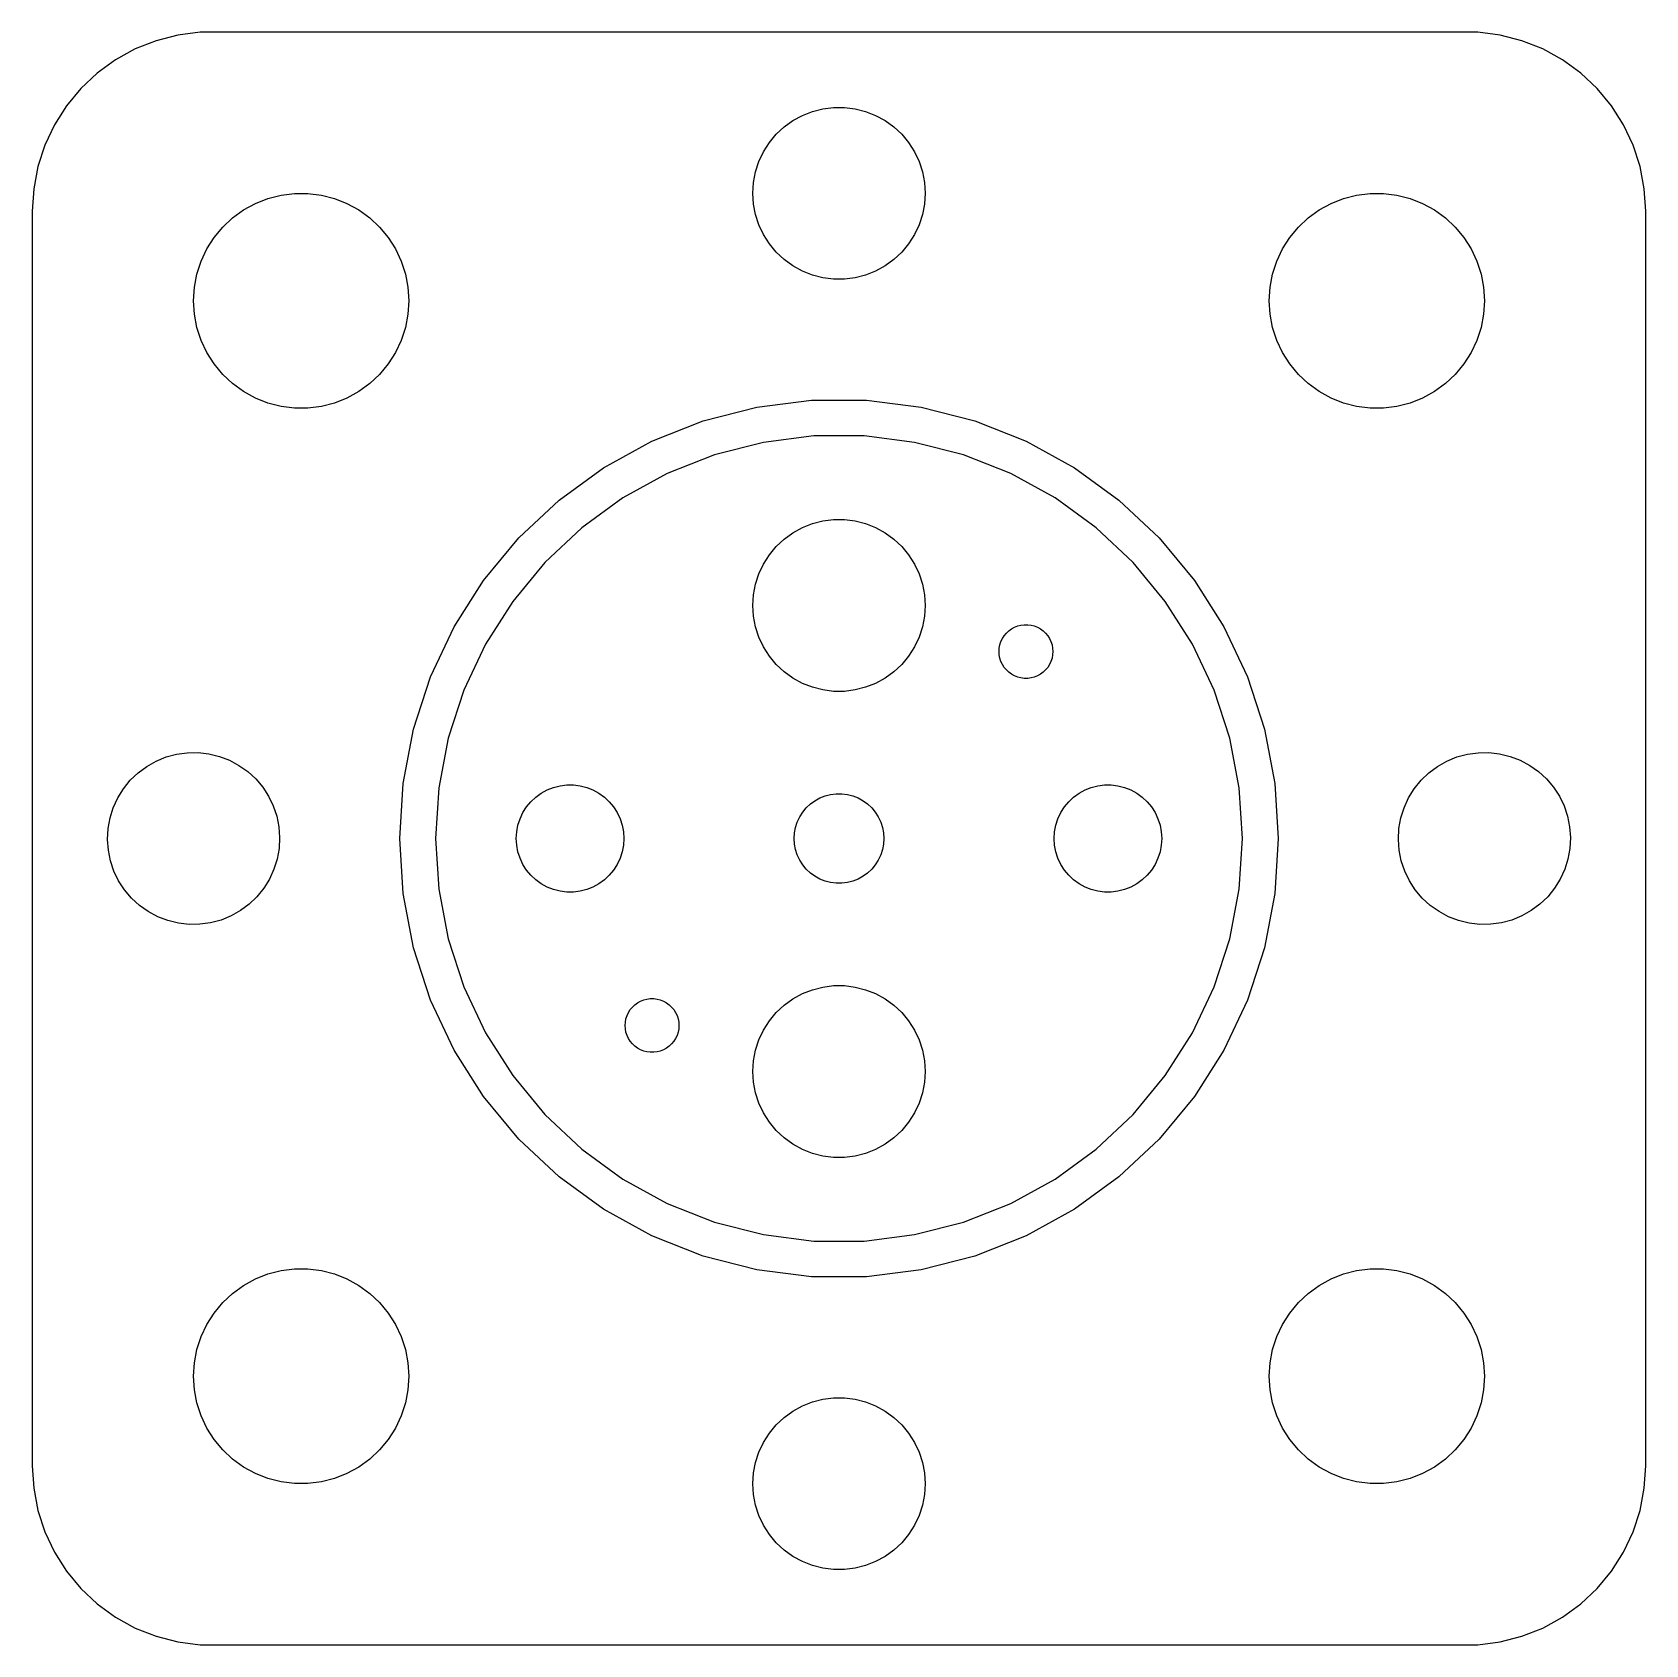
# Model space of a CAD drawing. Header units: metres. Extents: x -22 to 22, y -22 to 184.
# Drawn here: x -22.5 to 22.5, y 139.51 to 184.49 of the extents above; entities that cross this region are included whole.
import ezdxf

# ---------------------------------------------------------------- set-up
doc = ezdxf.new("R2010")
doc.units = ezdxf.units.M

msp = doc.modelspace()

# ---------------------------------------------------------------- linework, layer by layer
for p, q in [((-19.0451, 184.255), (-19.6289, 184.024)), ((-18.4369, 184.411), (-19.0451, 184.255)), ((-17.8139, 184.49), (-18.4369, 184.411)), ((17.8139, 184.49), (-17.8139, 184.49)), ((18.4369, 184.411), (17.8139, 184.49)), ((19.0451, 184.255), (18.4369, 184.411)), ((19.6289, 184.024), (19.0451, 184.255)), ((-20.1791, 183.722), (-20.6871, 183.353)), ((-19.6289, 184.024), (-20.1791, 183.722)), ((20.1791, 183.722), (19.6289, 184.024)), ((20.6871, 183.353), (20.1791, 183.722)), ((-20.6871, 183.353), (-21.1448, 182.923)), ((21.1448, 182.923), (20.6871, 183.353)), ((-21.1448, 182.923), (-21.5451, 182.439)), ((21.5451, 182.439), (21.1448, 182.923)), ((-21.5451, 182.439), (-21.8815, 181.909)), ((-1.02187, 182.172), (-0.741638, 182.283)), ((-0.741638, 182.283), (-0.449707, 182.357)), ((-0.449707, 182.357), (-0.150696, 182.395)), ((-0.150696, 182.395), (0.150696, 182.395)), ((0.150696, 182.395), (0.449707, 182.357)), ((0.449707, 182.357), (0.741638, 182.283)), ((0.741638, 182.283), (1.02187, 182.172)), ((21.8815, 181.909), (21.5451, 182.439)), ((-21.8815, 181.909), (-22.1489, 181.341)), ((-1.74951, 181.643), (-1.52982, 181.849)), ((-1.52982, 181.849), (-1.28598, 182.026)), ((-1.28598, 182.026), (-1.02187, 182.172)), ((1.02187, 182.172), (1.28598, 182.026)), ((1.28598, 182.026), (1.52982, 181.849)), ((1.52982, 181.849), (1.74951, 181.643)), ((22.1489, 181.341), (21.8815, 181.909)), ((-2.10313, 181.156), (-1.94164, 181.411)), ((-1.94164, 181.411), (-1.74951, 181.643)), ((1.74951, 181.643), (1.94164, 181.411)), ((1.94164, 181.411), (2.10313, 181.156)), ((-22.1489, 181.341), (-22.3429, 180.743)), ((-2.23146, 180.883), (-2.10313, 181.156)), ((2.10313, 181.156), (2.23146, 180.883)), ((22.3429, 180.743), (22.1489, 181.341)), ((-22.3429, 180.743), (-22.4606, 180.127)), ((-2.38107, 180.301), (-2.32458, 180.597)), ((-2.32458, 180.597), (-2.23146, 180.883)), ((2.23146, 180.883), (2.32458, 180.597)), ((2.32458, 180.597), (2.38107, 180.301)), ((22.4606, 180.127), (22.3429, 180.743)), ((-22.4606, 180.127), (-22.5, 179.5)), ((-2.39999, 180), (-2.38107, 180.301)), ((-2.38107, 179.699), (-2.39999, 180)), ((2.38107, 180.301), (2.39999, 180)), ((2.39999, 180), (2.38107, 179.699)), ((22.5, 179.5), (22.4606, 180.127)), ((-16.6075, 179.533), (-16.2773, 179.714)), ((-16.2773, 179.714), (-15.927, 179.853)), ((-15.927, 179.853), (-15.5621, 179.947)), ((-15.5621, 179.947), (-15.1884, 179.994)), ((-15.1884, 179.994), (-14.8116, 179.994)), ((-14.8116, 179.994), (-14.4379, 179.947)), ((-14.4379, 179.947), (-14.0729, 179.853)), ((-14.0729, 179.853), (-13.7227, 179.714)), ((-13.7227, 179.714), (-13.3925, 179.533)), ((-2.32458, 179.403), (-2.38107, 179.699)), ((2.38107, 179.699), (2.32458, 179.403)), ((13.3925, 179.533), (13.7227, 179.714)), ((13.7227, 179.714), (14.0729, 179.853)), ((14.0729, 179.853), (14.4379, 179.947)), ((14.4379, 179.947), (14.8116, 179.994)), ((14.8116, 179.994), (15.1884, 179.994)), ((15.1884, 179.994), (15.5621, 179.947)), ((15.5621, 179.947), (15.927, 179.853)), ((15.927, 179.853), (16.2773, 179.714)), ((16.2773, 179.714), (16.6075, 179.533)), ((-22.5, 179.5), (-22.5, 144.5)), ((-17.1869, 179.054), (-16.9123, 179.312)), ((-16.9123, 179.312), (-16.6075, 179.533)), ((-13.3925, 179.533), (-13.0877, 179.312)), ((-13.0877, 179.312), (-12.8131, 179.054)), ((-2.23146, 179.117), (-2.32458, 179.403)), ((-2.10313, 178.844), (-2.23146, 179.117)), ((2.23146, 179.117), (2.10313, 178.844)), ((2.32458, 179.403), (2.23146, 179.117)), ((12.8131, 179.054), (13.0877, 179.312)), ((13.0877, 179.312), (13.3925, 179.533)), ((16.6075, 179.533), (16.9123, 179.312)), ((16.9123, 179.312), (17.1869, 179.054)), ((22.5, 144.5), (22.5, 179.5)), ((-17.6289, 178.445), (-17.427, 178.763)), ((-17.427, 178.763), (-17.1869, 179.054)), ((-12.8131, 179.054), (-12.5729, 178.763)), ((-12.5729, 178.763), (-12.3711, 178.445)), ((-1.94164, 178.589), (-2.10313, 178.844)), ((2.10313, 178.844), (1.94164, 178.589)), ((12.3711, 178.445), (12.5729, 178.763)), ((12.5729, 178.763), (12.8131, 179.054)), ((17.1869, 179.054), (17.427, 178.763)), ((17.427, 178.763), (17.6289, 178.445)), ((-17.7893, 178.104), (-17.6289, 178.445)), ((-12.3711, 178.445), (-12.2107, 178.104)), ((-1.74951, 178.357), (-1.94164, 178.589)), ((-1.52982, 178.151), (-1.74951, 178.357)), ((1.74951, 178.357), (1.52982, 178.151)), ((1.94164, 178.589), (1.74951, 178.357)), ((12.2107, 178.104), (12.3711, 178.445)), ((17.6289, 178.445), (17.7893, 178.104)), ((-17.9057, 177.746), (-17.7893, 178.104)), ((-12.2107, 178.104), (-12.0942, 177.746)), ((-1.28598, 177.974), (-1.52982, 178.151)), ((-1.02187, 177.828), (-1.28598, 177.974)), ((-0.741638, 177.717), (-1.02187, 177.828)), ((1.02187, 177.828), (0.741638, 177.717)), ((1.28598, 177.974), (1.02187, 177.828)), ((1.52982, 178.151), (1.28598, 177.974)), ((12.0942, 177.746), (12.2107, 178.104)), ((17.7893, 178.104), (17.9057, 177.746)), ((-18, 177), (-17.9763, 177.376)), ((-17.9763, 177.376), (-17.9057, 177.746)), ((-12.0942, 177.746), (-12.0237, 177.376)), ((-12.0237, 177.376), (-12, 177)), ((-0.449707, 177.643), (-0.741638, 177.717)), ((-0.150696, 177.605), (-0.449707, 177.643)), ((0.150696, 177.605), (-0.150696, 177.605)), ((0.449707, 177.643), (0.150696, 177.605)), ((0.741638, 177.717), (0.449707, 177.643)), ((12, 177), (12.0237, 177.376)), ((12.0237, 177.376), (12.0942, 177.746)), ((17.9057, 177.746), (17.9763, 177.376)), ((17.9763, 177.376), (18, 177)), ((-17.9763, 176.624), (-18, 177)), ((-12, 177), (-12.0237, 176.624)), ((12.0237, 176.624), (12, 177)), ((18, 177), (17.9763, 176.624)), ((-17.9057, 176.254), (-17.9763, 176.624)), ((-12.0237, 176.624), (-12.0942, 176.254)), ((12.0942, 176.254), (12.0237, 176.624)), ((17.9763, 176.624), (17.9057, 176.254)), ((-17.7893, 175.896), (-17.9057, 176.254)), ((-12.0942, 176.254), (-12.2107, 175.896)), ((12.2107, 175.896), (12.0942, 176.254)), ((17.9057, 176.254), (17.7893, 175.896)), ((-17.6289, 175.555), (-17.7893, 175.896)), ((-17.427, 175.237), (-17.6289, 175.555)), ((-12.3711, 175.555), (-12.5729, 175.237)), ((-12.2107, 175.896), (-12.3711, 175.555)), ((12.3711, 175.555), (12.2107, 175.896)), ((12.5729, 175.237), (12.3711, 175.555)), ((17.6289, 175.555), (17.427, 175.237)), ((17.7893, 175.896), (17.6289, 175.555)), ((-17.1869, 174.946), (-17.427, 175.237)), ((-12.5729, 175.237), (-12.8131, 174.946)), ((12.8131, 174.946), (12.5729, 175.237)), ((17.427, 175.237), (17.1869, 174.946)), ((-16.9123, 174.688), (-17.1869, 174.946)), ((-16.6075, 174.467), (-16.9123, 174.688)), ((-13.0877, 174.688), (-13.3925, 174.467)), ((-12.8131, 174.946), (-13.0877, 174.688)), ((13.0877, 174.688), (12.8131, 174.946)), ((13.3925, 174.467), (13.0877, 174.688)), ((16.9123, 174.688), (16.6075, 174.467)), ((17.1869, 174.946), (16.9123, 174.688)), ((-16.2773, 174.286), (-16.6075, 174.467)), ((-15.927, 174.147), (-16.2773, 174.286)), ((-13.7227, 174.286), (-14.0729, 174.147)), ((-13.3925, 174.467), (-13.7227, 174.286)), ((-2.29541, 174.033), (-0.76918, 174.226)), ((-0.76918, 174.226), (0.76918, 174.226)), ((0.76918, 174.226), (2.29541, 174.033)), ((13.7227, 174.286), (13.3925, 174.467)), ((14.0729, 174.147), (13.7227, 174.286)), ((16.2773, 174.286), (15.927, 174.147)), ((16.6075, 174.467), (16.2773, 174.286)), ((-15.5621, 174.053), (-15.927, 174.147)), ((-15.1884, 174.006), (-15.5621, 174.053)), ((-14.8116, 174.006), (-15.1884, 174.006)), ((-14.4379, 174.053), (-14.8116, 174.006)), ((-14.0729, 174.147), (-14.4379, 174.053)), ((-3.78545, 173.65), (-2.29541, 174.033)), ((2.29541, 174.033), (3.78545, 173.65)), ((14.4379, 174.053), (14.0729, 174.147)), ((14.8116, 174.006), (14.4379, 174.053)), ((15.1884, 174.006), (14.8116, 174.006)), ((15.5621, 174.053), (15.1884, 174.006)), ((15.927, 174.147), (15.5621, 174.053)), ((-5.21579, 173.084), (-3.78545, 173.65)), ((3.78545, 173.65), (5.21579, 173.084)), ((-6.56387, 172.343), (-5.21579, 173.084)), ((-2.10803, 173.051), (-3.47644, 172.699)), ((-0.70639, 173.228), (-2.10803, 173.051)), ((0.70639, 173.228), (-0.70639, 173.228)), ((2.10803, 173.051), (0.70639, 173.228)), ((3.47644, 172.699), (2.10803, 173.051)), ((5.21579, 173.084), (6.56387, 172.343)), ((-3.47644, 172.699), (-4.79001, 172.179)), ((4.79001, 172.179), (3.47644, 172.699)), ((-7.80844, 171.439), (-6.56387, 172.343)), ((-4.79001, 172.179), (-6.02805, 171.499)), ((6.02805, 171.499), (4.79001, 172.179)), ((6.56387, 172.343), (7.80844, 171.439)), ((-6.02805, 171.499), (-7.17101, 170.668)), ((7.17101, 170.668), (6.02805, 171.499)), ((-8.92986, 170.386), (-7.80844, 171.439)), ((7.80844, 171.439), (8.92986, 170.386)), ((-7.17101, 170.668), (-8.20088, 169.701)), ((-1.28598, 170.526), (-1.02187, 170.672)), ((-1.02187, 170.672), (-0.741638, 170.783)), ((-0.741638, 170.783), (-0.449707, 170.857)), ((-0.449707, 170.857), (-0.150696, 170.895)), ((-0.150696, 170.895), (0.150696, 170.895)), ((0.150696, 170.895), (0.449707, 170.857)), ((0.449707, 170.857), (0.741638, 170.783)), ((0.741638, 170.783), (1.02187, 170.672)), ((1.02187, 170.672), (1.28598, 170.526)), ((8.20088, 169.701), (7.17101, 170.668)), ((-9.91045, 169.2), (-8.92986, 170.386)), ((-1.94164, 169.911), (-1.74951, 170.143)), ((-1.74951, 170.143), (-1.52982, 170.349)), ((-1.52982, 170.349), (-1.28598, 170.526)), ((1.28598, 170.526), (1.52982, 170.349)), ((1.52982, 170.349), (1.74951, 170.143)), ((1.74951, 170.143), (1.94164, 169.911)), ((8.92986, 170.386), (9.91045, 169.2)), ((-8.20088, 169.701), (-9.10144, 168.613)), ((-2.23146, 169.383), (-2.10313, 169.656)), ((-2.10313, 169.656), (-1.94164, 169.911)), ((1.94164, 169.911), (2.10313, 169.656)), ((2.10313, 169.656), (2.23146, 169.383)), ((9.10144, 168.613), (8.20088, 169.701)), ((-2.32458, 169.097), (-2.23146, 169.383)), ((2.23146, 169.383), (2.32458, 169.097)), ((-10.7348, 167.901), (-9.91045, 169.2)), ((-2.39999, 168.5), (-2.38107, 168.801)), ((-2.38107, 168.801), (-2.32458, 169.097)), ((2.32458, 169.097), (2.38107, 168.801)), ((2.38107, 168.801), (2.39999, 168.5)), ((9.91045, 169.2), (10.7348, 167.901)), ((-9.10144, 168.613), (-9.85844, 167.42)), ((-2.38107, 168.199), (-2.39999, 168.5)), ((2.39999, 168.5), (2.38107, 168.199)), ((9.85844, 167.42), (9.10144, 168.613)), ((-11.3898, 166.51), (-10.7348, 167.901)), ((-2.32458, 167.903), (-2.38107, 168.199)), ((-2.23146, 167.617), (-2.32458, 167.903)), ((2.32458, 167.903), (2.23146, 167.617)), ((2.38107, 168.199), (2.32458, 167.903)), ((4.81313, 167.848), (4.89566, 167.894)), ((4.89566, 167.894), (4.98323, 167.928)), ((4.98323, 167.928), (5.07446, 167.952)), ((5.07446, 167.952), (5.16789, 167.964)), ((5.16789, 167.964), (5.26208, 167.964)), ((5.26208, 167.964), (5.35553, 167.952)), ((5.35553, 167.952), (5.44676, 167.928)), ((5.44676, 167.928), (5.53433, 167.894)), ((5.53433, 167.894), (5.61687, 167.848)), ((10.7348, 167.901), (11.3898, 166.51)), ((-9.85844, 167.42), (-10.46, 166.141)), ((-2.10313, 167.344), (-2.23146, 167.617)), ((2.23146, 167.617), (2.10313, 167.344)), ((4.4709, 167.309), (4.48856, 167.402)), ((4.48856, 167.402), (4.51765, 167.491)), ((4.51765, 167.491), (4.55777, 167.576)), ((4.55777, 167.576), (4.60823, 167.656)), ((4.60823, 167.656), (4.66826, 167.728)), ((4.66826, 167.728), (4.73692, 167.793)), ((4.73692, 167.793), (4.81313, 167.848)), ((5.61687, 167.848), (5.69305, 167.793)), ((5.69305, 167.793), (5.76172, 167.728)), ((5.76172, 167.728), (5.82176, 167.656)), ((5.82176, 167.656), (5.87222, 167.576)), ((5.87222, 167.576), (5.91232, 167.491)), ((5.91232, 167.491), (5.94144, 167.402)), ((5.94144, 167.402), (5.95908, 167.309)), ((10.46, 166.141), (9.85844, 167.42)), ((-1.94164, 167.089), (-2.10313, 167.344)), ((-1.74951, 166.857), (-1.94164, 167.089)), ((1.94164, 167.089), (1.74951, 166.857)), ((2.10313, 167.344), (1.94164, 167.089)), ((4.465, 167.215), (4.4709, 167.309)), ((4.4709, 167.121), (4.465, 167.215)), ((4.48856, 167.028), (4.4709, 167.121)), ((4.51765, 166.939), (4.48856, 167.028)), ((5.94144, 167.028), (5.91232, 166.939)), ((5.95908, 167.121), (5.94144, 167.028)), ((5.95908, 167.309), (5.965, 167.215)), ((5.965, 167.215), (5.95908, 167.121)), ((-11.8651, 165.046), (-11.3898, 166.51)), ((-1.52982, 166.651), (-1.74951, 166.857)), ((-1.28598, 166.474), (-1.52982, 166.651)), ((1.52982, 166.651), (1.28598, 166.474)), ((1.74951, 166.857), (1.52982, 166.651)), ((4.55777, 166.854), (4.51765, 166.939)), ((4.60823, 166.774), (4.55777, 166.854)), ((4.66826, 166.702), (4.60823, 166.774)), ((4.73692, 166.637), (4.66826, 166.702)), ((4.81313, 166.582), (4.73692, 166.637)), ((4.89566, 166.536), (4.81313, 166.582)), ((4.98323, 166.502), (4.89566, 166.536)), ((5.07446, 166.478), (4.98323, 166.502)), ((5.44676, 166.502), (5.35553, 166.478)), ((5.53433, 166.536), (5.44676, 166.502)), ((5.61687, 166.582), (5.53433, 166.536)), ((5.69305, 166.637), (5.61687, 166.582)), ((5.76172, 166.702), (5.69305, 166.637)), ((5.82176, 166.774), (5.76172, 166.702)), ((5.87222, 166.854), (5.82176, 166.774)), ((5.91232, 166.939), (5.87222, 166.854)), ((11.3898, 166.51), (11.8651, 165.046)), ((-10.46, 166.141), (-10.8965, 164.798)), ((-1.02187, 166.328), (-1.28598, 166.474)), ((-0.741638, 166.217), (-1.02187, 166.328)), ((-0.449707, 166.143), (-0.741638, 166.217)), ((-0.150696, 166.105), (-0.449707, 166.143)), ((0.150696, 166.105), (-0.150696, 166.105)), ((0.449707, 166.143), (0.150696, 166.105)), ((0.741638, 166.217), (0.449707, 166.143)), ((1.02187, 166.328), (0.741638, 166.217)), ((1.28598, 166.474), (1.02187, 166.328)), ((5.16789, 166.466), (5.07446, 166.478)), ((5.26208, 166.466), (5.16789, 166.466)), ((5.35553, 166.478), (5.26208, 166.466)), ((10.8965, 164.798), (10.46, 166.141)), ((-12.1534, 163.535), (-11.8651, 165.046)), ((-10.8965, 164.798), (-11.1613, 163.41)), ((11.1613, 163.41), (10.8965, 164.798)), ((11.8651, 165.046), (12.1534, 163.535)), ((-19.0445, 164.161), (-18.7655, 164.275)), ((-18.7655, 164.275), (-18.4744, 164.353)), ((-18.4744, 164.353), (-18.1758, 164.394)), ((-18.1758, 164.394), (-17.8744, 164.397)), ((-17.8744, 164.397), (-17.575, 164.362)), ((-17.575, 164.362), (-17.2823, 164.29)), ((-17.2823, 164.29), (-17.0009, 164.182)), ((16.9554, 164.161), (17.2345, 164.275)), ((17.2345, 164.275), (17.5256, 164.353)), ((17.5256, 164.353), (17.8242, 164.394)), ((17.8242, 164.394), (18.1256, 164.397)), ((18.1256, 164.397), (18.425, 164.362)), ((18.425, 164.362), (18.7177, 164.29)), ((18.7177, 164.29), (18.9991, 164.182)), ((-19.7666, 163.624), (-19.5491, 163.833)), ((-19.5491, 163.833), (-19.3071, 164.013)), ((-19.3071, 164.013), (-19.0445, 164.161)), ((-17.0009, 164.182), (-16.7353, 164.04)), ((-16.7353, 164.04), (-16.4896, 163.865)), ((-16.4896, 163.865), (-16.2678, 163.661)), ((16.2334, 163.624), (16.4509, 163.833)), ((16.4509, 163.833), (16.6929, 164.013)), ((16.6929, 164.013), (16.9554, 164.161)), ((18.9991, 164.182), (19.2647, 164.04)), ((19.2647, 164.04), (19.5104, 163.865)), ((19.5104, 163.865), (19.7322, 163.661)), ((-20.1151, 163.134), (-19.9563, 163.39)), ((-19.9563, 163.39), (-19.7666, 163.624)), ((-16.2678, 163.661), (-16.0732, 163.431)), ((-16.0732, 163.431), (-15.9091, 163.178)), ((-12.25, 162), (-12.1534, 163.535)), ((-11.1613, 163.41), (-11.25, 162)), ((-8.30373, 163.266), (-8.13866, 163.357)), ((-8.13866, 163.357), (-7.96352, 163.427)), ((-7.96352, 163.427), (-7.78107, 163.473)), ((-7.78107, 163.473), (-7.59418, 163.497)), ((-7.59418, 163.497), (-7.40581, 163.497)), ((-7.40581, 163.497), (-7.21892, 163.473)), ((-7.21892, 163.473), (-7.03647, 163.427)), ((-7.03647, 163.427), (-6.86133, 163.357)), ((-6.86133, 163.357), (-6.69626, 163.266)), ((6.69626, 163.266), (6.86133, 163.357)), ((6.86133, 163.357), (7.03647, 163.427)), ((7.03647, 163.427), (7.21892, 163.473)), ((7.21892, 163.473), (7.40581, 163.497)), ((7.40581, 163.497), (7.59418, 163.497)), ((7.59418, 163.497), (7.78107, 163.473)), ((7.78107, 163.473), (7.96352, 163.427)), ((7.96352, 163.427), (8.13866, 163.357)), ((8.13866, 163.357), (8.30373, 163.266)), ((11.25, 162), (11.1613, 163.41)), ((12.1534, 163.535), (12.25, 162)), ((15.8849, 163.134), (16.0437, 163.39)), ((16.0437, 163.39), (16.2334, 163.624)), ((19.7322, 163.661), (19.9268, 163.431)), ((19.9268, 163.431), (20.0909, 163.178)), ((-20.2406, 162.86), (-20.1151, 163.134)), ((-15.9091, 163.178), (-15.7779, 162.907)), ((-15.7779, 162.907), (-15.6818, 162.621)), ((-8.71352, 162.882), (-8.59344, 163.027)), ((-8.59344, 163.027), (-8.45613, 163.156)), ((-8.45613, 163.156), (-8.30373, 163.266)), ((-6.69626, 163.266), (-6.54385, 163.156)), ((-6.54385, 163.156), (-6.40654, 163.027)), ((-6.40654, 163.027), (-6.28647, 162.882)), ((-0.911209, 162.856), (-0.796768, 162.963)), ((-0.796768, 162.963), (-0.669769, 163.055)), ((-0.669769, 163.055), (-0.532211, 163.131)), ((-0.532211, 163.131), (-0.386261, 163.189)), ((-0.386261, 163.189), (-0.234222, 163.228)), ((-0.234222, 163.228), (-0.078476, 163.248)), ((-0.078476, 163.248), (0.078476, 163.248)), ((0.078476, 163.248), (0.234222, 163.228)), ((0.234222, 163.228), (0.386261, 163.189)), ((0.386261, 163.189), (0.532211, 163.131)), ((0.532211, 163.131), (0.669769, 163.055)), ((0.669769, 163.055), (0.796768, 162.963)), ((0.796768, 162.963), (0.911209, 162.856)), ((6.28647, 162.882), (6.40654, 163.027)), ((6.40654, 163.027), (6.54385, 163.156)), ((6.54385, 163.156), (6.69626, 163.266)), ((8.30373, 163.266), (8.45613, 163.156)), ((8.45613, 163.156), (8.59344, 163.027)), ((8.59344, 163.027), (8.71352, 162.882)), ((15.7594, 162.86), (15.8849, 163.134)), ((20.0909, 163.178), (20.2221, 162.907)), ((20.2221, 162.907), (20.3182, 162.621)), ((-20.3841, 162.276), (-20.3307, 162.572)), ((-20.3307, 162.572), (-20.2406, 162.86)), ((-15.6818, 162.621), (-15.6222, 162.326)), ((-8.95287, 162.373), (-8.89465, 162.552)), ((-8.89465, 162.552), (-8.81445, 162.723)), ((-8.81445, 162.723), (-8.71352, 162.882)), ((-6.28647, 162.882), (-6.18553, 162.723)), ((-6.18553, 162.723), (-6.10533, 162.552)), ((-6.10533, 162.552), (-6.04712, 162.373)), ((-1.21072, 162.311), (-1.16222, 162.46)), ((-1.16222, 162.46), (-1.09538, 162.602)), ((-1.09538, 162.602), (-1.01126, 162.735)), ((-1.01126, 162.735), (-0.911209, 162.856)), ((0.911209, 162.856), (1.01126, 162.735)), ((1.01126, 162.735), (1.09538, 162.602)), ((1.09538, 162.602), (1.16222, 162.46)), ((1.16222, 162.46), (1.21072, 162.311)), ((6.04712, 162.373), (6.10533, 162.552)), ((6.10533, 162.552), (6.18553, 162.723)), ((6.18553, 162.723), (6.28647, 162.882)), ((8.71352, 162.882), (8.81445, 162.723)), ((8.81445, 162.723), (8.89465, 162.552)), ((8.89465, 162.552), (8.95287, 162.373)), ((15.6159, 162.276), (15.6693, 162.572)), ((15.6693, 162.572), (15.7594, 162.86)), ((20.3182, 162.621), (20.3778, 162.326)), ((-20.3999, 161.975), (-20.3841, 162.276)), ((-15.6222, 162.326), (-15.6001, 162.025)), ((-15.6001, 162.025), (-15.6159, 161.724)), ((-12.1534, 160.465), (-12.25, 162)), ((-11.25, 162), (-11.1613, 160.59)), ((-9, 162), (-8.98816, 162.188)), ((-8.98816, 161.812), (-9, 162)), ((-8.98816, 162.188), (-8.95287, 162.373)), ((-6.04712, 162.373), (-6.01183, 162.188)), ((-6.01183, 162.188), (-6, 162)), ((-6, 162), (-6.01183, 161.812)), ((-1.25, 162), (-1.24014, 162.157)), ((-1.24014, 161.843), (-1.25, 162)), ((-1.24014, 162.157), (-1.21072, 162.311)), ((1.21072, 162.311), (1.24014, 162.157)), ((1.24014, 162.157), (1.25, 162)), ((1.25, 162), (1.24014, 161.843)), ((6, 162), (6.01183, 162.188)), ((6.01183, 161.812), (6, 162)), ((6.01183, 162.188), (6.04712, 162.373)), ((8.95287, 162.373), (8.98816, 162.188)), ((8.98816, 162.188), (9, 162)), ((9, 162), (8.98816, 161.812)), ((11.1613, 160.59), (11.25, 162)), ((12.25, 162), (12.1534, 160.465)), ((15.6001, 161.975), (15.6159, 162.276)), ((20.3778, 162.326), (20.3999, 162.025)), ((20.3999, 162.025), (20.3841, 161.724)), ((-20.3778, 161.674), (-20.3999, 161.975)), ((-20.3182, 161.379), (-20.3778, 161.674)), ((-15.6159, 161.724), (-15.6693, 161.428)), ((-8.95287, 161.627), (-8.98816, 161.812)), ((-8.89465, 161.448), (-8.95287, 161.627)), ((-6.04712, 161.627), (-6.10533, 161.448)), ((-6.01183, 161.812), (-6.04712, 161.627)), ((-1.21072, 161.689), (-1.24014, 161.843)), ((-1.16222, 161.54), (-1.21072, 161.689)), ((1.21072, 161.689), (1.16222, 161.54)), ((1.24014, 161.843), (1.21072, 161.689)), ((6.04712, 161.627), (6.01183, 161.812)), ((6.10533, 161.448), (6.04712, 161.627)), ((8.95287, 161.627), (8.89465, 161.448)), ((8.98816, 161.812), (8.95287, 161.627)), ((15.6222, 161.674), (15.6001, 161.975)), ((15.6818, 161.379), (15.6222, 161.674)), ((20.3841, 161.724), (20.3307, 161.428)), ((-20.2221, 161.093), (-20.3182, 161.379)), ((-15.7594, 161.14), (-15.8849, 160.866)), ((-15.6693, 161.428), (-15.7594, 161.14)), ((-8.81445, 161.277), (-8.89465, 161.448)), ((-8.71352, 161.118), (-8.81445, 161.277)), ((-8.59344, 160.973), (-8.71352, 161.118)), ((-6.28647, 161.118), (-6.40654, 160.973)), ((-6.18553, 161.277), (-6.28647, 161.118)), ((-6.10533, 161.448), (-6.18553, 161.277)), ((-1.09538, 161.398), (-1.16222, 161.54)), ((-1.01126, 161.265), (-1.09538, 161.398)), ((-0.911209, 161.144), (-1.01126, 161.265)), ((-0.796768, 161.037), (-0.911209, 161.144)), ((0.911209, 161.144), (0.796768, 161.037)), ((1.01126, 161.265), (0.911209, 161.144)), ((1.09538, 161.398), (1.01126, 161.265)), ((1.16222, 161.54), (1.09538, 161.398)), ((6.18553, 161.277), (6.10533, 161.448)), ((6.28647, 161.118), (6.18553, 161.277)), ((6.40654, 160.973), (6.28647, 161.118)), ((8.71352, 161.118), (8.59344, 160.973)), ((8.81445, 161.277), (8.71352, 161.118)), ((8.89465, 161.448), (8.81445, 161.277)), ((15.7779, 161.093), (15.6818, 161.379)), ((20.2406, 161.14), (20.1151, 160.866)), ((20.3307, 161.428), (20.2406, 161.14)), ((-20.0909, 160.822), (-20.2221, 161.093)), ((-19.9268, 160.569), (-20.0909, 160.822)), ((-15.8849, 160.866), (-16.0437, 160.61)), ((-8.45613, 160.844), (-8.59344, 160.973)), ((-8.30373, 160.734), (-8.45613, 160.844)), ((-8.13866, 160.643), (-8.30373, 160.734)), ((-6.69626, 160.734), (-6.86133, 160.643)), ((-6.54385, 160.844), (-6.69626, 160.734)), ((-6.40654, 160.973), (-6.54385, 160.844)), ((-0.669769, 160.945), (-0.796768, 161.037)), ((-0.532211, 160.869), (-0.669769, 160.945)), ((-0.386261, 160.811), (-0.532211, 160.869)), ((-0.234222, 160.772), (-0.386261, 160.811)), ((-0.078476, 160.752), (-0.234222, 160.772)), ((0.078476, 160.752), (-0.078476, 160.752)), ((0.234222, 160.772), (0.078476, 160.752)), ((0.386261, 160.811), (0.234222, 160.772)), ((0.532211, 160.869), (0.386261, 160.811)), ((0.669769, 160.945), (0.532211, 160.869)), ((0.796768, 161.037), (0.669769, 160.945)), ((6.54385, 160.844), (6.40654, 160.973)), ((6.69626, 160.734), (6.54385, 160.844)), ((6.86133, 160.643), (6.69626, 160.734)), ((8.30373, 160.734), (8.13866, 160.643)), ((8.45613, 160.844), (8.30373, 160.734)), ((8.59344, 160.973), (8.45613, 160.844)), ((15.9091, 160.822), (15.7779, 161.093)), ((16.0732, 160.569), (15.9091, 160.822)), ((20.1151, 160.866), (19.9563, 160.61)), ((-19.7322, 160.339), (-19.9268, 160.569)), ((-19.5104, 160.135), (-19.7322, 160.339)), ((-16.2334, 160.376), (-16.4509, 160.167)), ((-16.0437, 160.61), (-16.2334, 160.376)), ((-11.8651, 158.954), (-12.1534, 160.465)), ((-11.1613, 160.59), (-10.8965, 159.202)), ((-7.96352, 160.573), (-8.13866, 160.643)), ((-7.78107, 160.527), (-7.96352, 160.573)), ((-7.59418, 160.503), (-7.78107, 160.527)), ((-7.40581, 160.503), (-7.59418, 160.503)), ((-7.21892, 160.527), (-7.40581, 160.503)), ((-7.03647, 160.573), (-7.21892, 160.527)), ((-6.86133, 160.643), (-7.03647, 160.573)), ((7.03647, 160.573), (6.86133, 160.643)), ((7.21892, 160.527), (7.03647, 160.573)), ((7.40581, 160.503), (7.21892, 160.527)), ((7.59418, 160.503), (7.40581, 160.503)), ((7.78107, 160.527), (7.59418, 160.503)), ((7.96352, 160.573), (7.78107, 160.527)), ((8.13866, 160.643), (7.96352, 160.573)), ((10.8965, 159.202), (11.1613, 160.59)), ((12.1534, 160.465), (11.8651, 158.954)), ((16.2678, 160.339), (16.0732, 160.569)), ((16.4896, 160.135), (16.2678, 160.339)), ((19.7666, 160.376), (19.5491, 160.167)), ((19.9563, 160.61), (19.7666, 160.376)), ((-19.2647, 159.96), (-19.5104, 160.135)), ((-18.9991, 159.818), (-19.2647, 159.96)), ((-18.7177, 159.71), (-18.9991, 159.818)), ((-16.9554, 159.839), (-17.2345, 159.725)), ((-16.6929, 159.987), (-16.9554, 159.839)), ((-16.4509, 160.167), (-16.6929, 159.987)), ((16.7353, 159.96), (16.4896, 160.135)), ((17.0009, 159.818), (16.7353, 159.96)), ((17.2823, 159.71), (17.0009, 159.818)), ((19.0445, 159.839), (18.7655, 159.725)), ((19.3071, 159.987), (19.0445, 159.839)), ((19.5491, 160.167), (19.3071, 159.987)), ((-18.425, 159.638), (-18.7177, 159.71)), ((-18.1256, 159.603), (-18.425, 159.638)), ((-17.8242, 159.606), (-18.1256, 159.603)), ((-17.5256, 159.647), (-17.8242, 159.606)), ((-17.2345, 159.725), (-17.5256, 159.647)), ((17.575, 159.638), (17.2823, 159.71)), ((17.8744, 159.603), (17.575, 159.638)), ((18.1758, 159.606), (17.8744, 159.603)), ((18.4744, 159.647), (18.1758, 159.606)), ((18.7655, 159.725), (18.4744, 159.647)), ((-11.3898, 157.49), (-11.8651, 158.954)), ((-10.8965, 159.202), (-10.46, 157.859)), ((10.46, 157.859), (10.8965, 159.202)), ((11.8651, 158.954), (11.3898, 157.49)), ((-10.46, 157.859), (-9.85844, 156.58)), ((-5.44676, 157.498), (-5.35553, 157.522)), ((-5.35553, 157.522), (-5.26208, 157.534)), ((-5.26208, 157.534), (-5.16789, 157.534)), ((-5.16789, 157.534), (-5.07446, 157.522)), ((-5.07446, 157.522), (-4.98323, 157.498)), ((-1.52982, 157.349), (-1.28598, 157.526)), ((-1.28598, 157.526), (-1.02187, 157.672)), ((-1.02187, 157.672), (-0.741638, 157.783)), ((-0.741638, 157.783), (-0.449707, 157.857)), ((-0.449707, 157.857), (-0.150696, 157.895)), ((-0.150696, 157.895), (0.150696, 157.895)), ((0.150696, 157.895), (0.449707, 157.857)), ((0.449707, 157.857), (0.741638, 157.783)), ((0.741638, 157.783), (1.02187, 157.672)), ((1.02187, 157.672), (1.28598, 157.526)), ((1.28598, 157.526), (1.52982, 157.349)), ((9.85844, 156.58), (10.46, 157.859)), ((-10.7348, 156.099), (-11.3898, 157.49)), ((-5.94144, 156.972), (-5.91232, 157.061)), ((-5.91232, 157.061), (-5.87222, 157.146)), ((-5.87222, 157.146), (-5.82176, 157.226)), ((-5.82176, 157.226), (-5.76172, 157.298)), ((-5.76172, 157.298), (-5.69305, 157.363)), ((-5.69305, 157.363), (-5.61687, 157.418)), ((-5.61687, 157.418), (-5.53433, 157.464)), ((-5.53433, 157.464), (-5.44676, 157.498)), ((-4.98323, 157.498), (-4.89566, 157.464)), ((-4.89566, 157.464), (-4.81313, 157.418)), ((-4.81313, 157.418), (-4.73692, 157.363)), ((-4.73692, 157.363), (-4.66826, 157.298)), ((-4.66826, 157.298), (-4.60823, 157.226)), ((-4.60823, 157.226), (-4.55777, 157.146)), ((-4.55777, 157.146), (-4.51765, 157.061)), ((-4.51765, 157.061), (-4.48856, 156.972)), ((-1.94164, 156.911), (-1.74951, 157.143)), ((-1.74951, 157.143), (-1.52982, 157.349)), ((1.52982, 157.349), (1.74951, 157.143)), ((1.74951, 157.143), (1.94164, 156.911)), ((11.3898, 157.49), (10.7348, 156.099)), ((-5.965, 156.785), (-5.95908, 156.879)), ((-5.95908, 156.691), (-5.965, 156.785)), ((-5.95908, 156.879), (-5.94144, 156.972)), ((-5.94144, 156.598), (-5.95908, 156.691)), ((-4.48856, 156.972), (-4.4709, 156.879)), ((-4.4709, 156.691), (-4.48856, 156.598)), ((-4.4709, 156.879), (-4.465, 156.785)), ((-4.465, 156.785), (-4.4709, 156.691)), ((-2.23146, 156.383), (-2.10313, 156.656)), ((-2.10313, 156.656), (-1.94164, 156.911)), ((1.94164, 156.911), (2.10313, 156.656)), ((2.10313, 156.656), (2.23146, 156.383)), ((-9.85844, 156.58), (-9.10144, 155.387)), ((-5.91232, 156.509), (-5.94144, 156.598)), ((-5.87222, 156.424), (-5.91232, 156.509)), ((-5.82176, 156.344), (-5.87222, 156.424)), ((-5.76172, 156.272), (-5.82176, 156.344)), ((-5.69305, 156.207), (-5.76172, 156.272)), ((-5.61687, 156.152), (-5.69305, 156.207)), ((-5.53433, 156.106), (-5.61687, 156.152)), ((-4.81313, 156.152), (-4.89566, 156.106)), ((-4.73692, 156.207), (-4.81313, 156.152)), ((-4.66826, 156.272), (-4.73692, 156.207)), ((-4.60823, 156.344), (-4.66826, 156.272)), ((-4.55777, 156.424), (-4.60823, 156.344)), ((-4.51765, 156.509), (-4.55777, 156.424)), ((-4.48856, 156.598), (-4.51765, 156.509)), ((-2.32458, 156.097), (-2.23146, 156.383)), ((2.23146, 156.383), (2.32458, 156.097)), ((9.10144, 155.387), (9.85844, 156.58)), ((-9.91045, 154.8), (-10.7348, 156.099)), ((-5.44676, 156.072), (-5.53433, 156.106)), ((-5.35553, 156.048), (-5.44676, 156.072)), ((-5.26208, 156.036), (-5.35553, 156.048)), ((-5.16789, 156.036), (-5.26208, 156.036)), ((-5.07446, 156.048), (-5.16789, 156.036)), ((-4.98323, 156.072), (-5.07446, 156.048)), ((-4.89566, 156.106), (-4.98323, 156.072)), ((-2.39999, 155.5), (-2.38107, 155.801)), ((-2.38107, 155.801), (-2.32458, 156.097)), ((2.32458, 156.097), (2.38107, 155.801)), ((2.38107, 155.801), (2.39999, 155.5)), ((10.7348, 156.099), (9.91045, 154.8)), ((-9.10144, 155.387), (-8.20088, 154.299)), ((-2.38107, 155.199), (-2.39999, 155.5)), ((2.39999, 155.5), (2.38107, 155.199)), ((8.20088, 154.299), (9.10144, 155.387)), ((-8.92986, 153.614), (-9.91045, 154.8)), ((-2.32458, 154.903), (-2.38107, 155.199)), ((-2.23146, 154.617), (-2.32458, 154.903)), ((2.32458, 154.903), (2.23146, 154.617)), ((2.38107, 155.199), (2.32458, 154.903)), ((9.91045, 154.8), (8.92986, 153.614)), ((-2.10313, 154.344), (-2.23146, 154.617)), ((2.23146, 154.617), (2.10313, 154.344)), ((-8.20088, 154.299), (-7.17101, 153.332)), ((-1.94164, 154.089), (-2.10313, 154.344)), ((-1.74951, 153.857), (-1.94164, 154.089)), ((1.94164, 154.089), (1.74951, 153.857)), ((2.10313, 154.344), (1.94164, 154.089)), ((7.17101, 153.332), (8.20088, 154.299)), ((-7.80844, 152.561), (-8.92986, 153.614)), ((-1.52982, 153.651), (-1.74951, 153.857)), ((-1.28598, 153.474), (-1.52982, 153.651)), ((-1.02187, 153.328), (-1.28598, 153.474)), ((1.28598, 153.474), (1.02187, 153.328)), ((1.52982, 153.651), (1.28598, 153.474)), ((1.74951, 153.857), (1.52982, 153.651)), ((8.92986, 153.614), (7.80844, 152.561)), ((-7.17101, 153.332), (-6.02805, 152.501)), ((-0.741638, 153.217), (-1.02187, 153.328)), ((-0.449707, 153.143), (-0.741638, 153.217)), ((-0.150696, 153.105), (-0.449707, 153.143)), ((0.150696, 153.105), (-0.150696, 153.105)), ((0.449707, 153.143), (0.150696, 153.105)), ((0.741638, 153.217), (0.449707, 153.143)), ((1.02187, 153.328), (0.741638, 153.217)), ((6.02805, 152.501), (7.17101, 153.332)), ((-6.56387, 151.657), (-7.80844, 152.561)), ((7.80844, 152.561), (6.56387, 151.657)), ((-6.02805, 152.501), (-4.79001, 151.821)), ((4.79001, 151.821), (6.02805, 152.501)), ((-5.21579, 150.916), (-6.56387, 151.657)), ((-4.79001, 151.821), (-3.47644, 151.301)), ((3.47644, 151.301), (4.79001, 151.821)), ((6.56387, 151.657), (5.21579, 150.916)), ((-3.47644, 151.301), (-2.10803, 150.949)), ((2.10803, 150.949), (3.47644, 151.301)), ((-3.78545, 150.35), (-5.21579, 150.916)), ((-2.10803, 150.949), (-0.70639, 150.772)), ((-0.70639, 150.772), (0.70639, 150.772)), ((0.70639, 150.772), (2.10803, 150.949)), ((5.21579, 150.916), (3.78545, 150.35)), ((-2.29541, 149.967), (-3.78545, 150.35)), ((3.78545, 150.35), (2.29541, 149.967)), ((-16.2773, 149.714), (-15.927, 149.853)), ((-15.927, 149.853), (-15.5621, 149.947)), ((-15.5621, 149.947), (-15.1884, 149.994)), ((-15.1884, 149.994), (-14.8116, 149.994)), ((-14.8116, 149.994), (-14.4379, 149.947)), ((-14.4379, 149.947), (-14.0729, 149.853)), ((-14.0729, 149.853), (-13.7227, 149.714)), ((-0.76918, 149.774), (-2.29541, 149.967)), ((2.29541, 149.967), (0.76918, 149.774)), ((13.7227, 149.714), (14.0729, 149.853)), ((14.0729, 149.853), (14.4379, 149.947)), ((14.4379, 149.947), (14.8116, 149.994)), ((14.8116, 149.994), (15.1884, 149.994)), ((15.1884, 149.994), (15.5621, 149.947)), ((15.5621, 149.947), (15.927, 149.853)), ((15.927, 149.853), (16.2773, 149.714)), ((-16.9123, 149.312), (-16.6075, 149.533)), ((-16.6075, 149.533), (-16.2773, 149.714)), ((-13.7227, 149.714), (-13.3925, 149.533)), ((-13.3925, 149.533), (-13.0877, 149.312)), ((0.76918, 149.774), (-0.76918, 149.774)), ((13.0877, 149.312), (13.3925, 149.533)), ((13.3925, 149.533), (13.7227, 149.714)), ((16.2773, 149.714), (16.6075, 149.533)), ((16.6075, 149.533), (16.9123, 149.312)), ((-17.427, 148.763), (-17.1869, 149.054)), ((-17.1869, 149.054), (-16.9123, 149.312)), ((-13.0877, 149.312), (-12.8131, 149.054)), ((-12.8131, 149.054), (-12.5729, 148.763)), ((12.5729, 148.763), (12.8131, 149.054)), ((12.8131, 149.054), (13.0877, 149.312)), ((16.9123, 149.312), (17.1869, 149.054)), ((17.1869, 149.054), (17.427, 148.763)), ((-17.6289, 148.445), (-17.427, 148.763)), ((-12.5729, 148.763), (-12.3711, 148.445)), ((12.3711, 148.445), (12.5729, 148.763)), ((17.427, 148.763), (17.6289, 148.445)), ((-17.9057, 147.746), (-17.7893, 148.104)), ((-17.7893, 148.104), (-17.6289, 148.445)), ((-12.3711, 148.445), (-12.2107, 148.104)), ((-12.2107, 148.104), (-12.0942, 147.746)), ((12.0942, 147.746), (12.2107, 148.104)), ((12.2107, 148.104), (12.3711, 148.445)), ((17.6289, 148.445), (17.7893, 148.104)), ((17.7893, 148.104), (17.9057, 147.746)), ((-17.9763, 147.376), (-17.9057, 147.746)), ((-12.0942, 147.746), (-12.0237, 147.376)), ((12.0237, 147.376), (12.0942, 147.746)), ((17.9057, 147.746), (17.9763, 147.376)), ((-18, 147), (-17.9763, 147.376)), ((-12.0237, 147.376), (-12, 147)), ((12, 147), (12.0237, 147.376)), ((17.9763, 147.376), (18, 147)), ((-17.9763, 146.624), (-18, 147)), ((-12, 147), (-12.0237, 146.624)), ((12.0237, 146.624), (12, 147)), ((18, 147), (17.9763, 146.624)), ((-17.9057, 146.254), (-17.9763, 146.624)), ((-17.7893, 145.896), (-17.9057, 146.254)), ((-12.0942, 146.254), (-12.2107, 145.896)), ((-12.0237, 146.624), (-12.0942, 146.254)), ((-1.02187, 146.172), (-0.741638, 146.283)), ((-0.741638, 146.283), (-0.449707, 146.357)), ((-0.449707, 146.357), (-0.150696, 146.395)), ((-0.150696, 146.395), (0.150696, 146.395)), ((0.150696, 146.395), (0.449707, 146.357)), ((0.449707, 146.357), (0.741638, 146.283)), ((0.741638, 146.283), (1.02187, 146.172)), ((12.0942, 146.254), (12.0237, 146.624)), ((12.2107, 145.896), (12.0942, 146.254)), ((17.9057, 146.254), (17.7893, 145.896)), ((17.9763, 146.624), (17.9057, 146.254)), ((-17.6289, 145.555), (-17.7893, 145.896)), ((-12.2107, 145.896), (-12.3711, 145.555)), ((-1.74951, 145.643), (-1.52982, 145.849)), ((-1.52982, 145.849), (-1.28598, 146.026)), ((-1.28598, 146.026), (-1.02187, 146.172)), ((1.02187, 146.172), (1.28598, 146.026)), ((1.28598, 146.026), (1.52982, 145.849)), ((1.52982, 145.849), (1.74951, 145.643)), ((12.3711, 145.555), (12.2107, 145.896)), ((17.7893, 145.896), (17.6289, 145.555)), ((-17.427, 145.237), (-17.6289, 145.555)), ((-12.3711, 145.555), (-12.5729, 145.237)), ((-2.10313, 145.156), (-1.94164, 145.411)), ((-1.94164, 145.411), (-1.74951, 145.643)), ((1.74951, 145.643), (1.94164, 145.411)), ((1.94164, 145.411), (2.10313, 145.156)), ((12.5729, 145.237), (12.3711, 145.555)), ((17.6289, 145.555), (17.427, 145.237)), ((-17.1869, 144.946), (-17.427, 145.237)), ((-16.9123, 144.688), (-17.1869, 144.946)), ((-12.8131, 144.946), (-13.0877, 144.688)), ((-12.5729, 145.237), (-12.8131, 144.946)), ((-2.23146, 144.883), (-2.10313, 145.156)), ((2.10313, 145.156), (2.23146, 144.883)), ((12.8131, 144.946), (12.5729, 145.237)), ((13.0877, 144.688), (12.8131, 144.946)), ((17.1869, 144.946), (16.9123, 144.688)), ((17.427, 145.237), (17.1869, 144.946)), ((-22.5, 144.5), (-22.4606, 143.873)), ((-16.6075, 144.467), (-16.9123, 144.688)), ((-16.2773, 144.286), (-16.6075, 144.467)), ((-13.3925, 144.467), (-13.7227, 144.286)), ((-13.0877, 144.688), (-13.3925, 144.467)), ((-2.38107, 144.301), (-2.32458, 144.597)), ((-2.32458, 144.597), (-2.23146, 144.883)), ((2.23146, 144.883), (2.32458, 144.597)), ((2.32458, 144.597), (2.38107, 144.301)), ((13.3925, 144.467), (13.0877, 144.688)), ((13.7227, 144.286), (13.3925, 144.467)), ((16.6075, 144.467), (16.2773, 144.286)), ((16.9123, 144.688), (16.6075, 144.467)), ((22.4606, 143.873), (22.5, 144.5)), ((-15.927, 144.147), (-16.2773, 144.286)), ((-15.5621, 144.053), (-15.927, 144.147)), ((-15.1884, 144.006), (-15.5621, 144.053)), ((-14.8116, 144.006), (-15.1884, 144.006)), ((-14.4379, 144.053), (-14.8116, 144.006)), ((-14.0729, 144.147), (-14.4379, 144.053)), ((-13.7227, 144.286), (-14.0729, 144.147)), ((-2.39999, 144), (-2.38107, 144.301)), ((-2.38107, 143.699), (-2.39999, 144)), ((2.38107, 144.301), (2.39999, 144)), ((2.39999, 144), (2.38107, 143.699)), ((14.0729, 144.147), (13.7227, 144.286)), ((14.4379, 144.053), (14.0729, 144.147)), ((14.8116, 144.006), (14.4379, 144.053)), ((15.1884, 144.006), (14.8116, 144.006)), ((15.5621, 144.053), (15.1884, 144.006)), ((15.927, 144.147), (15.5621, 144.053)), ((16.2773, 144.286), (15.927, 144.147)), ((-22.4606, 143.873), (-22.3429, 143.257)), ((-2.32458, 143.403), (-2.38107, 143.699)), ((2.38107, 143.699), (2.32458, 143.403)), ((22.3429, 143.257), (22.4606, 143.873)), ((-22.3429, 143.257), (-22.1489, 142.659)), ((-2.23146, 143.117), (-2.32458, 143.403)), ((-2.10313, 142.844), (-2.23146, 143.117)), ((2.23146, 143.117), (2.10313, 142.844)), ((2.32458, 143.403), (2.23146, 143.117)), ((22.1489, 142.659), (22.3429, 143.257)), ((-22.1489, 142.659), (-21.8815, 142.091)), ((-1.94164, 142.589), (-2.10313, 142.844)), ((2.10313, 142.844), (1.94164, 142.589)), ((21.8815, 142.091), (22.1489, 142.659)), ((-1.74951, 142.357), (-1.94164, 142.589)), ((-1.52982, 142.151), (-1.74951, 142.357)), ((1.74951, 142.357), (1.52982, 142.151)), ((1.94164, 142.589), (1.74951, 142.357)), ((-21.8815, 142.091), (-21.5451, 141.561)), ((-1.28598, 141.974), (-1.52982, 142.151)), ((-1.02187, 141.828), (-1.28598, 141.974)), ((-0.741638, 141.717), (-1.02187, 141.828)), ((1.02187, 141.828), (0.741638, 141.717)), ((1.28598, 141.974), (1.02187, 141.828)), ((1.52982, 142.151), (1.28598, 141.974)), ((21.5451, 141.561), (21.8815, 142.091)), ((-21.5451, 141.561), (-21.1448, 141.077)), ((-0.449707, 141.643), (-0.741638, 141.717)), ((-0.150696, 141.605), (-0.449707, 141.643)), ((0.150696, 141.605), (-0.150696, 141.605)), ((0.449707, 141.643), (0.150696, 141.605)), ((0.741638, 141.717), (0.449707, 141.643)), ((21.1448, 141.077), (21.5451, 141.561)), ((-21.1448, 141.077), (-20.6871, 140.647)), ((20.6871, 140.647), (21.1448, 141.077)), ((-20.6871, 140.647), (-20.1791, 140.278)), ((20.1791, 140.278), (20.6871, 140.647)), ((-20.1791, 140.278), (-19.6289, 139.976)), ((-19.6289, 139.976), (-19.0451, 139.745)), ((19.0451, 139.745), (19.6289, 139.976)), ((19.6289, 139.976), (20.1791, 140.278)), ((-19.0451, 139.745), (-18.4369, 139.589)), ((-18.4369, 139.589), (-17.8139, 139.51)), ((-17.8139, 139.51), (17.8139, 139.51)), ((17.8139, 139.51), (18.4369, 139.589)), ((18.4369, 139.589), (19.0451, 139.745))]:
    msp.add_line(p, q)

doc.saveas('drawing.dxf')
